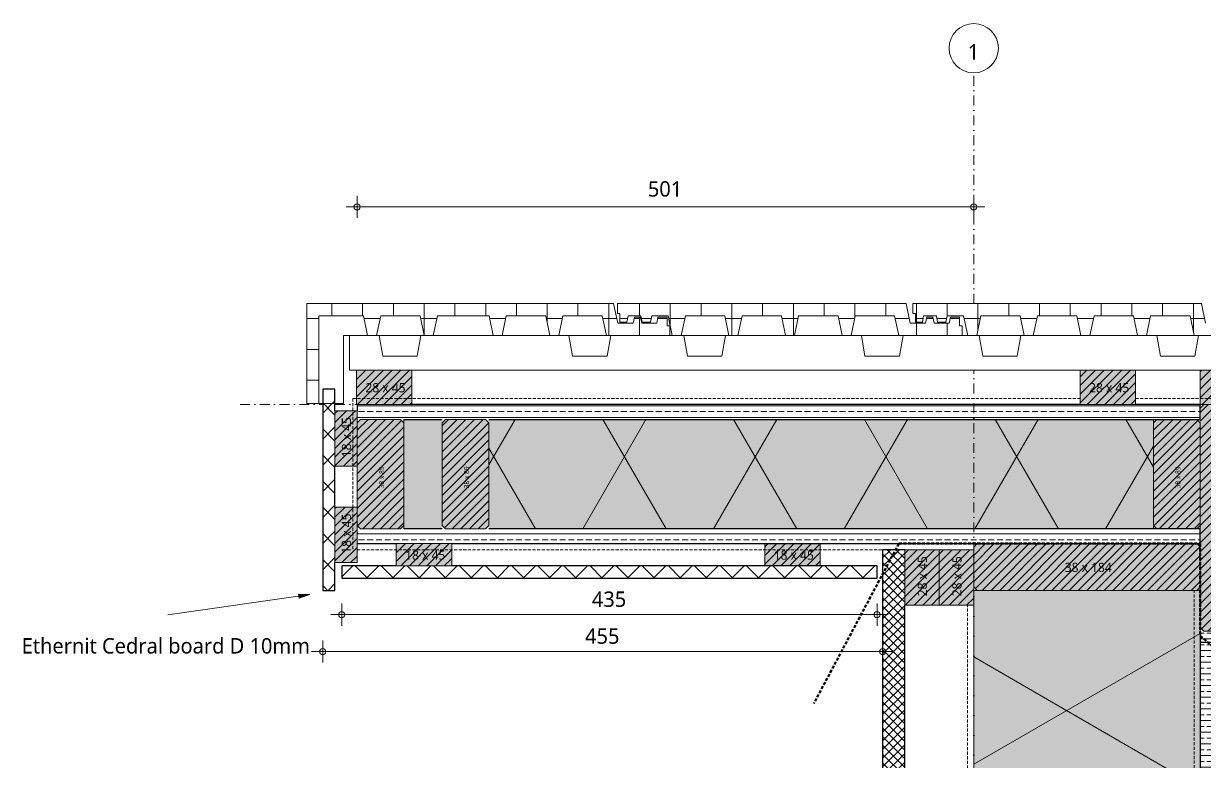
# Model space of a CAD drawing. Header units: millimetres. Extents: x 2927 to 18500, y -7154 to 6447.
# Drawn here: x 8875 to 9834, y 3340 to 3940 of the extents above; entities that cross this region are included whole.
import ezdxf

# ---------------------------------------------------------------- set-up
doc = ezdxf.new("R2010")
doc.units = ezdxf.units.MM
doc.linetypes.add('MV_hidden', pattern=[3.75, 2.5, -1.25])
doc.linetypes.add('MV_stramien', pattern=[16, 8, -4, 0, -4])
for name, color, linetype, lineweight in [('A-ANNO-DIMS', 211, 'Continuous', 13), ('A-ANNO-DIMS-5', 211, 'Continuous', 13), ('A-ANNO-NOTE', 131, 'Continuous', 18), ('A-DETL', 90, 'Continuous', 13), ('A-DETL-GENF', 92, 'Continuous', 18), ('A-DETL-MEDM', 33, 'Continuous', 18), ('G-ANNO-TEXT', 231, 'Continuous', 13)]:
    doc.layers.add(name, color=color, linetype=linetype, lineweight=lineweight)
doc.styles.add('Segoe UI', font='segoeui.ttf', dxfattribs={"height": 7.5})
doc.styles.add('Segoe UI_1', font='segoeui.ttf', dxfattribs={"height": 4})
doc.styles.add('Segoe UI_3', font='segoeui.ttf', dxfattribs={"height": 12.5})
doc.dimstyles.new('2_5_mm', dxfattribs={"dimscale": 304.8, "dimtxt": 13.092049, "dimasz": 0.016404, "dimexe": 0.029528, "dimexo": 0.0625, "dimgap": 0.014764, "dimtad": 1, "dimdec": 0, "dimzin": 0, "dimdsep": 46, "dimtxsty": 'Segoe UI_3', "dimblk1": 'DOTBLANK', "dimblk2": 'DOTBLANK', "dimsah": 1, "dimcen": 0.09, "dimdle": 0.029528, "dimazin": 0, "dimtfac": 1, "dimtdec": 4, "dimtix": 1, "dimtmove": 0, "dimatfit": 3, "dimfxl": 0.029528, "dimfxlon": 1, "dimtvp": 1, "dimtfill": 1, "dimtolj": 1, "dimtzin": 0, "dimarcsym": 2})
doc.dimstyles.new('2_5_mm_controle', dxfattribs={"dimscale": 304.8, "dimtxt": 13.092049, "dimasz": 0.016404, "dimexe": 0.029528, "dimexo": 0.0625, "dimgap": 0.008202, "dimtad": 1, "dimdec": 0, "dimzin": 0, "dimdsep": 46, "dimtxsty": 'Segoe UI_3', "dimblk1": 'DOTBLANK', "dimblk2": 'DOTBLANK', "dimsah": 1, "dimcen": 0.09, "dimdle": 0.029528, "dimazin": 0, "dimtfac": 1, "dimtdec": 4, "dimtix": 1, "dimtmove": 0, "dimatfit": 3, "dimfxl": 0.029528, "dimfxlon": 1, "dimtvp": 1, "dimtfill": 1, "dimtolj": 1, "dimtzin": 0, "dimarcsym": 2})
pattern_1 = [(300, (-2126.39, -181.76), (-155.885, -90), []), (240, (-2126.39, -181.76), (-155.885, 90), [])]
pattern_2 = [(0, (0, 0), (0, 9.476), []), (0, (0, 4.738), (0, 9.476), [4.738, -2.369])]
pattern_3 = [(45, (0, 0), (-10.606602, 10.606602), []), (135, (0, 0), (-10.606602, -10.606602), [])]
pattern_4 = [(0, (0, 0), (0, 25), []), (90, (0, 0), (-25, 1e-15), [])]

# ---------------------------------------------------------------- blocks, each defined once
blk = doc.blocks.new('42 isolatie - Type 1-3769776-Details Domera')
at = {"layer": 'A-DETL-GENF'}
h = blk.add_hatch(color=256, dxfattribs=at)
h.paths.add_polyline_path([(12.28, -184.8), (90.28, -184.8), (90.28, -0.8), (12.28, -0.8), (12.28, -184.66)])
h.paths.add_polyline_path([(128.28, -184.66), (128.28, -184.8), (493.28, -184.8), (493.28, -184.66), (535.28, -184.66), (535.28, -0.8), (128.28, -0.8), (128.28, -181.97)])
at = {"layer": 'A-DETL-GENF', "lineweight": 13}
h = blk.add_hatch(dxfattribs=at)
h.set_pattern_fill('FP_11', color=256, style=0, pattern_type=2)
h.set_pattern_definition(pattern_1)
h.paths.add_polyline_path([(12.28, -184.8), (90.28, -184.8), (90.28, -0.8), (12.28, -0.8), (12.28, -184.66)])
h.paths.add_polyline_path([(128.28, -184.66), (128.28, -184.8), (493.28, -184.8), (493.28, -184.66), (535.28, -184.66), (535.28, -0.8), (128.28, -0.8), (128.28, -181.97)])
at = {"layer": 'A-DETL-GENF'}
for p, q in [((86.78, -0.8), (12.28, -0.8)), ((86.78, -0.8), (12.28, -0.8)), ((523.28, -0.8), (131.78, -0.8)), ((523.28, -0.8), (131.78, -0.8)), ((535.28, -3.63), (535.28, -0.8)), ((535.28, -181.97), (535.28, -3.63)), ((535.28, -184.66), (535.28, -181.97)), ((12.28, -184.8), (90.28, -184.8)), ((128.28, -184.8), (493.28, -184.8))]:
    blk.add_line(p, q, dxfattribs=at)
blk = doc.blocks.new('00 hout_rechthoekig_sls - SLS 38x184-4309767-Details Domera')
at = {"layer": 'A-DETL-GENF'}
blk.add_hatch(color=256, dxfattribs=at).paths.add_polyline_path([(2.83, -38), (181.17, -38), (183.86, -35.32), (183.86, -2.68), (181.17, 0), (2.83, 0), (0, -2.83), (0, -35.17)])
at = {"layer": 'A-DETL-MEDM', "lineweight": 13}
h = blk.add_hatch(dxfattribs=at)
h.set_pattern_fill('FP_13', color=256, style=0, pattern_type=2)
h.set_pattern_definition([(45, (-9646.565, -3517.223), (-3.535534, 3.535534), [])])
h.paths.add_polyline_path([(2.83, -38), (181.17, -38), (183.86, -35.32), (183.86, -2.68), (181.17, 0), (2.83, 0), (0, -2.83), (0, -35.17)])
at = {"layer": 'A-DETL-MEDM'}
for p, q in [((0, -2.83), (2.83, 0)), ((2.83, 0), (0, -2.83)), ((181.17, 0), (183.86, -2.68)), ((0, -2.83), (0, -5)), ((181.17, 0), (183.86, -2.68)), ((2.83, -38), (0, -35.17)), ((0, -35.17), (2.83, -38)), ((2.83, -38), (181.17, -38)), ((183.86, -35.32), (181.17, -38)), ((181.17, -38), (183.86, -35.32))]:
    blk.add_line(p, q, dxfattribs=at)
blk = doc.blocks.new('42 isolatie - Type 1-3769777-Details Domera')
at = {"layer": 'A-DETL-GENF'}
h = blk.add_hatch(color=256, dxfattribs=at)
h.paths.add_polyline_path([(0.28, -184.8), (0.42, -184.8), (0.42, -101.8), (0.28, -101.8), (0.28, -181.97)])
h.paths.add_polyline_path([(38.42, -184.8), (505.42, -184.8), (505.42, -0.8), (38.42, -0.8), (38.42, -181.97)])
h.paths.add_polyline_path([(0.28, -12.8), (0.42, -12.8), (0.42, -0.8), (0.28, -0.8), (0.28, -3.63)])
at = {"layer": 'A-DETL-GENF', "lineweight": 13}
h = blk.add_hatch(dxfattribs=at)
h.set_pattern_fill('FP_11', color=256, style=0, pattern_type=2)
h.set_pattern_definition(pattern_1)
h.paths.add_polyline_path([(0.28, -184.8), (0.42, -184.8), (0.42, -101.8), (0.28, -101.8), (0.28, -181.97)])
h.paths.add_polyline_path([(38.42, -184.8), (505.42, -184.8), (505.42, -0.8), (38.42, -0.8), (38.42, -181.97)])
h.paths.add_polyline_path([(0.28, -12.8), (0.42, -12.8), (0.42, -0.8), (0.28, -0.8), (0.28, -3.63)])
at = {"layer": 'A-DETL-GENF'}
for p, q in [((0.42, -0.8), (0.28, -0.8)), ((0.28, -0.8), (0.28, -12.8)), ((0.42, -0.8), (0.28, -0.8)), ((3.25, -0.8), (0.42, -0.8)), ((35.59, -0.8), (3.25, -0.8)), ((38.42, -0.8), (35.59, -0.8)), ((45.42, -0.8), (38.42, -0.8)), ((505.42, -0.8), (45.42, -0.8)), ((505.42, -0.8), (45.42, -0.8)), ((0.28, -101.8), (0.28, -113.8)), ((0.28, -113.8), (0.28, -184.8)), ((0.28, -113.8), (0.28, -184.8)), ((0.28, -184.8), (0.42, -184.8)), ((38.42, -184.8), (505.42, -184.8))]:
    blk.add_line(p, q, dxfattribs=at)
blk = doc.blocks.new('00 hout_rechthoekig_sls - Vuren Gewolmaniseerd 28x45-3218042-Details Domera')
at = {"layer": 'A-DETL-GENF', "lineweight": 13}
blk.add_hatch(color=256, dxfattribs=at).paths.add_polyline_path([(2.83, -28), (45, -28), (45, 0), (0, 0), (0, -28)])
at = {"layer": 'A-DETL-MEDM', "lineweight": 13}
h = blk.add_hatch(dxfattribs=at)
h.set_pattern_fill('FP_14', color=256, style=0, pattern_type=2)
h.set_pattern_definition([(45, (-9830.565, -3658.223), (-3.535534, 3.535534), [])])
h.paths.add_polyline_path([(2.83, -28), (45, -28), (45, 0), (0, 0), (0, -28)])
at = {"layer": 'A-DETL-MEDM'}
for p, q in [((0, 0), (45, 0)), ((0, -28), (0, 0)), ((45, 0), (45, -28)), ((45, 0), (45, -28)), ((45, 0), (45, -28)), ((2.83, -28), (0, -28)), ((2.83, -28), (0, -28)), ((35.17, -28), (2.83, -28)), ((35.17, -28), (2.83, -28)), ((38, -28), (35.17, -28)), ((38, -28), (35.17, -28)), ((45, -28), (38, -28)), ((45, -28), (38, -28))]:
    blk.add_line(p, q, dxfattribs=at)
blk = doc.blocks.new('00 hout_rechthoekig_sls - SLS 38x184-V1-Details Domera')
at = {"layer": 'A-DETL-GENF'}
blk.add_hatch(color=256, dxfattribs=at).paths.add_polyline_path([(184, -35.17), (184, -2.83), (181.17, 0), (2.83, 0), (0, -2.83), (0, -35.17), (2.83, -38), (181.17, -38)])
at = {"layer": 'A-DETL-MEDM', "lineweight": 13}
h = blk.add_hatch(dxfattribs=at)
h.set_pattern_fill('FP_15', color=256, style=0, pattern_type=2)
h.set_pattern_definition([(135, (3630.223, -9868.565), (-3.535534, -3.535534), [])])
h.paths.add_polyline_path([(184, -35.17), (184, -2.83), (181.17, 0), (2.83, 0), (0, -2.83), (0, -35.17), (2.83, -38), (181.17, -38)])
at = {"layer": 'A-DETL-MEDM'}
for p, q in [((0, -2.83), (2.83, 0)), ((2.83, 0), (0, -2.83)), ((2.83, 0), (181.17, 0)), ((181.17, 0), (184, -2.83)), ((0, -2.83), (0, -35.17)), ((181.17, 0), (184, -2.83)), ((184, -35.17), (184, -2.83)), ((2.83, -38), (0, -35.17)), ((0, -35.17), (2.83, -38)), ((2.83, -38), (12, -38)), ((18.43, -38), (98.17, -38)), ((98.17, -38), (101, -38)), ((101, -38), (181.17, -38)), ((184, -35.17), (181.17, -38)), ((181.17, -38), (184, -35.17))]:
    blk.add_line(p, q, dxfattribs=at)
blk = doc.blocks.new('42 isolatie - Type 1-3770468-Details Domera')
at = {"layer": 'A-DETL-GENF'}
h = blk.add_hatch(color=256, dxfattribs=at)
h.paths.add_polyline_path([(0.28, -89.8), (31.28, -89.8), (31.28, -0.8), (0.28, -0.8), (0.28, -86.97)])
h.paths.add_polyline_path([(149.02, -89.8), (609.28, -89.8), (609.28, -0.8), (69.28, -0.8), (69.28, -89.8)])
at = {"layer": 'A-DETL-GENF', "lineweight": 13}
h = blk.add_hatch(dxfattribs=at)
h.set_pattern_fill('FP_16', color=256, style=0, pattern_type=2)
h.set_pattern_definition([(300, (-357.56, -184.11), (-79.674, -46), []), (240, (-357.56, -184.11), (-79.674, 46), [])])
h.paths.add_polyline_path([(0.28, -89.8), (31.28, -89.8), (31.28, -0.8), (0.28, -0.8), (0.28, -86.97)])
h.paths.add_polyline_path([(149.02, -89.8), (609.28, -89.8), (609.28, -0.8), (69.28, -0.8), (69.28, -89.8)])
at = {"layer": 'A-DETL-GENF'}
for p, q in [((31.28, -0.8), (0.28, -0.8)), ((0.28, -0.8), (0.28, -3.63)), ((0.28, -3.63), (0.28, -86.97)), ((561.98, -0.8), (69.28, -0.8)), ((609.28, -3.63), (609.28, -0.8)), ((609.28, -86.97), (609.28, -3.63)), ((0.28, -86.97), (0.28, -89.8)), ((0.28, -89.8), (31.28, -89.8)), ((69.28, -89.8), (561.98, -89.8)), ((609.28, -89.8), (609.28, -86.97))]:
    blk.add_line(p, q, dxfattribs=at)
blk = doc.blocks.new('00 hout_rechthoekig_sls - SLS 38x89-4309768-Details Domera')
at = {"layer": 'A-DETL-GENF'}
blk.add_hatch(color=256, dxfattribs=at).paths.add_polyline_path([(89, -35.17), (89, -2.83), (86.17, 0), (2.83, 0), (0, -2.83), (0, -35.17), (2.83, -38), (86.17, -38)])
at = {"layer": 'A-DETL-MEDM', "lineweight": 13}
h = blk.add_hatch(dxfattribs=at)
h.set_pattern_fill('FP_17', color=256, style=0, pattern_type=2)
h.set_pattern_definition([(135, (3618.223, -9830.565), (-3.535534, -3.535534), [])])
h.paths.add_polyline_path([(89, -35.17), (89, -2.83), (86.17, 0), (2.83, 0), (0, -2.83), (0, -35.17), (2.83, -38), (86.17, -38)])
at = {"layer": 'A-DETL-MEDM'}
for p, q in [((0, -2.83), (2.83, 0)), ((2.83, 0), (0, -2.83)), ((2.83, 0), (86.17, 0)), ((86.17, 0), (89, -2.83)), ((86.17, 0), (89, -2.83)), ((2.83, -38), (0, -35.17)), ((0, -35.17), (2.83, -38)), ((2.83, -38), (86.17, -38)), ((89, -35.17), (86.17, -38)), ((86.17, -38), (89, -35.17))]:
    blk.add_line(p, q, dxfattribs=at)
blk = doc.blocks.new('00 hout_rechthoekig_sls - Vuren Gewolmaniseerd 18x45-3218034-Details Domera')
at = {"layer": 'A-DETL-GENF', "lineweight": 13}
blk.add_hatch(color=256, dxfattribs=at).paths.add_polyline_path([(45, -18), (45, 0), (0, 0), (0, -18)])
at = {"layer": 'A-DETL-MEDM', "lineweight": 13}
h = blk.add_hatch(dxfattribs=at)
h.set_pattern_fill('FP_18', color=256, style=0, pattern_type=2)
h.set_pattern_definition([(45, (-9476.815, -3517.223), (-3.535534, 3.535534), [])])
h.paths.add_polyline_path([(45, -18), (45, 0), (0, 0), (0, -18)])
at = {"layer": 'A-DETL-MEDM'}
for p, q in [((0, 0), (45, 0)), ((0, -18), (0, 0)), ((45, 0), (45, -18)), ((45, 0), (45, -18)), ((45, 0), (45, -18)), ((45, -18), (0, -18)), ((45, -18), (0, -18))]:
    blk.add_line(p, q, dxfattribs=at)
blk = doc.blocks.new('00 hout_rechthoekig_sls - Vuren Gewolmaniseerd 28x45-V3-Details Domera')
at = {"layer": 'A-DETL-GENF', "lineweight": 13}
blk.add_hatch(color=256, dxfattribs=at).paths.add_polyline_path([(0, -28), (45, -28), (45, 0), (0, 0)])
at = {"layer": 'A-DETL-MEDM', "lineweight": 13}
h = blk.add_hatch(dxfattribs=at)
h.set_pattern_fill('FP_20', color=256, style=0, pattern_type=2)
h.set_pattern_definition([(315, (-3467.223, 9618.565), (3.535534, 3.535534), [])])
h.paths.add_polyline_path([(0, -28), (45, -28), (45, 0), (0, 0)])
at = {"layer": 'A-DETL-MEDM'}
for p, q in [((0, 0), (45, 0)), ((0, -28), (0, 0)), ((45, 0), (45, -28)), ((45, 0), (45, -28)), ((45, 0), (45, -28)), ((45, -28), (0, -28)), ((45, -28), (0, -28))]:
    blk.add_line(p, q, dxfattribs=at)
blk = doc.blocks.new('00 hout_rechthoekig_sls - Vuren Gewolmaniseerd 28x45-V5-Details Domera')
at = {"layer": 'A-DETL-GENF', "lineweight": 13}
blk.add_hatch(color=256, dxfattribs=at).paths.add_polyline_path([(45, -28), (45, 0), (0, 0), (0, -28)])
at = {"layer": 'A-DETL-MEDM', "lineweight": 13}
h = blk.add_hatch(dxfattribs=at)
h.set_pattern_fill('FP_22', color=256, style=0, pattern_type=2)
h.set_pattern_definition([(45, (-9145.065, -3658.223), (-3.535534, 3.535534), [])])
h.paths.add_polyline_path([(45, -28), (45, 0), (0, 0), (0, -28)])
at = {"layer": 'A-DETL-MEDM'}
for p, q in [((0, 0), (45, 0)), ((0, -28), (0, 0)), ((45, 0), (45, -28)), ((45, 0), (45, -28)), ((45, 0), (45, -28)), ((45, -28), (0, -28)), ((45, -28), (0, -28))]:
    blk.add_line(p, q, dxfattribs=at)
blk = doc.blocks.new('00 hout_rechthoekig_sls - Vuren Gewolmaniseerd 18x45-V6-Details Domera')
at = {"layer": 'A-DETL-GENF', "lineweight": 13}
blk.add_hatch(color=256, dxfattribs=at).paths.add_polyline_path([(45, -18), (45, 0), (0, 0), (0, -18)])
at = {"layer": 'A-DETL-MEDM', "lineweight": 13}
h = blk.add_hatch(dxfattribs=at)
h.set_pattern_fill('FP_23', color=256, style=0, pattern_type=2)
h.set_pattern_definition([(45, (-9177.394, -3517.223), (-3.535534, 3.535534), [])])
h.paths.add_polyline_path([(45, -18), (45, 0), (0, 0), (0, -18)])
at = {"layer": 'A-DETL-MEDM'}
for p, q in [((0, 0), (45, 0)), ((0, -18), (0, 0)), ((45, 0), (45, -18)), ((45, 0), (45, -18)), ((45, 0), (45, -18)), ((45, -18), (0, -18)), ((45, -18), (0, -18))]:
    blk.add_line(p, q, dxfattribs=at)
blk = doc.blocks.new('00 hout_rechthoekig_sls - Vuren Gewolmaniseerd 18x45-V16-Details Domera')
at = {"layer": 'A-DETL-GENF', "lineweight": 13}
blk.add_hatch(color=256, dxfattribs=at).paths.add_polyline_path([(0, -18), (45, -18), (45, 0), (0, 0)])
at = {"layer": 'A-DETL-MEDM', "lineweight": 13}
h = blk.add_hatch(dxfattribs=at)
h.set_pattern_fill('FP_42', color=256, style=0, pattern_type=2)
h.set_pattern_definition([(315, (-3501.8, 9127.565), (3.535534, 3.535534), [])])
h.paths.add_polyline_path([(0, -18), (45, -18), (45, 0), (0, 0)])
at = {"layer": 'A-DETL-MEDM'}
for p, q in [((0, 0), (45, 0)), ((0, -18), (0, 0)), ((45, 0), (45, -18)), ((45, 0), (45, -18)), ((45, 0), (45, -18)), ((27.42, -18), (0, -18)), ((27.42, -18), (0, -18)), ((30.25, -18), (27.42, -18)), ((30.25, -18), (27.42, -18)), ((45, -18), (30.25, -18)), ((45, -18), (30.25, -18))]:
    blk.add_line(p, q, dxfattribs=at)
blk = doc.blocks.new('00 hout_rechthoekig_sls - Vuren Gewolmaniseerd 18x45-V17-Details Domera')
at = {"layer": 'A-DETL-GENF', "lineweight": 13}
blk.add_hatch(color=256, dxfattribs=at).paths.add_polyline_path([(0, 0), (0, -18), (45, -18), (45, 0), (35.17, 0)])
at = {"layer": 'A-DETL-MEDM', "lineweight": 13}
h = blk.add_hatch(dxfattribs=at)
h.set_pattern_fill('FP_43', color=256, style=0, pattern_type=2)
h.set_pattern_definition([(315, (-3580.223, 9127.565), (3.535534, 3.535534), [])])
h.paths.add_polyline_path([(0, 0), (0, -18), (45, -18), (45, 0), (35.17, 0)])
at = {"layer": 'A-DETL-MEDM'}
for p, q in [((0, 0), (45, 0)), ((0, -18), (0, 0)), ((45, 0), (45, -18)), ((45, 0), (45, -18)), ((45, 0), (45, -18)), ((35.17, -18), (0, -18)), ((35.17, -18), (0, -18)), ((38, -18), (35.17, -18)), ((38, -18), (35.17, -18)), ((45, -18), (38, -18)), ((45, -18), (38, -18))]:
    blk.add_line(p, q, dxfattribs=at)
blk = doc.blocks.new('00 hout_rechthoekig_sls - SLS 38x89-V18-Details Domera')
at = {"layer": 'A-DETL-GENF'}
blk.add_hatch(color=256, dxfattribs=at).paths.add_polyline_path([(89, -2.83), (86.17, 0), (2.83, 0), (0, -2.83), (0, -35.17), (2.83, -38), (86.17, -38), (89, -35.17)])
at = {"layer": 'A-DETL-MEDM', "lineweight": 13}
h = blk.add_hatch(dxfattribs=at)
h.set_pattern_fill('FP_44', color=256, style=0, pattern_type=2)
h.set_pattern_definition([(135, (3618.223, -9183.565), (-3.535534, -3.535534), [])])
h.paths.add_polyline_path([(89, -2.83), (86.17, 0), (2.83, 0), (0, -2.83), (0, -35.17), (2.83, -38), (86.17, -38), (89, -35.17)])
at = {"layer": 'A-DETL-MEDM'}
for p, q in [((0, -2.83), (2.83, 0)), ((2.83, 0), (0, -2.83)), ((2.83, 0), (86.17, 0)), ((86.17, 0), (89, -2.83)), ((0, -2.83), (0, -35.17)), ((86.17, 0), (89, -2.83)), ((89, -35.17), (89, -2.83)), ((2.83, -38), (0, -35.17)), ((0, -35.17), (2.83, -38)), ((2.83, -38), (86.17, -38)), ((89, -35.17), (86.17, -38)), ((86.17, -38), (89, -35.17))]:
    blk.add_line(p, q, dxfattribs=at)
blk = doc.blocks.new('00 hout_rechthoekig_sls - Vuren Gewolmaniseerd 28x45-V65-Details Domera')
at = {"layer": 'A-DETL-GENF', "lineweight": 13}
blk.add_hatch(color=256, dxfattribs=at).paths.add_polyline_path([(0, -28), (45, -28), (45, 0), (0, 0)])
at = {"layer": 'A-DETL-MEDM', "lineweight": 13}
h = blk.add_hatch(dxfattribs=at)
h.set_pattern_fill('FP_102', color=256, style=0, pattern_type=2)
h.set_pattern_definition([(45, (-9733.065, -3658.223), (-3.535534, 3.535534), [])])
h.paths.add_polyline_path([(0, -28), (45, -28), (45, 0), (0, 0)])
at = {"layer": 'A-DETL-MEDM'}
for p, q in [((0, 0), (45, 0)), ((0, -28), (0, 0)), ((45, 0), (45, -28)), ((45, 0), (45, -28)), ((45, 0), (45, -28)), ((45, -28), (0, -28)), ((45, -28), (0, -28))]:
    blk.add_line(p, q, dxfattribs=at)
blk = doc.blocks.new('00 hout_rechthoekig_sls - Vuren Gewolmaniseerd 28x45-V66-Details Domera')
at = {"layer": 'A-DETL-GENF', "lineweight": 13}
blk.add_hatch(color=256, dxfattribs=at).paths.add_polyline_path([(0, 0), (0, -28), (45, -28), (45, 0), (25.8, 0)])
at = {"layer": 'A-DETL-MEDM', "lineweight": 13}
h = blk.add_hatch(dxfattribs=at)
h.set_pattern_fill('FP_104', color=256, style=0, pattern_type=2)
h.set_pattern_definition([(315, (-3467.223, 9590.565), (3.535534, 3.535534), [])])
h.paths.add_polyline_path([(0, 0), (0, -28), (45, -28), (45, 0), (25.8, 0)])
at = {"layer": 'A-DETL-MEDM'}
for p, q in [((0, 0), (45, 0)), ((0, -28), (0, 0)), ((45, 0), (45, -28)), ((45, 0), (45, -28)), ((45, 0), (45, -28)), ((45, -28), (0, -28)), ((45, -28), (0, -28))]:
    blk.add_line(p, q, dxfattribs=at)
blk = doc.blocks.new('00 hout_rechthoekig_sls - SLS 38x89-V69-Details Domera')
at = {"layer": 'A-DETL-GENF'}
blk.add_hatch(color=256, dxfattribs=at).paths.add_polyline_path([(89, -2.83), (86.17, 0), (2.83, 0), (0, -2.83), (0, -35.17), (2.83, -38), (86.17, -38), (89, -35.17)])
at = {"layer": 'A-DETL-MEDM', "lineweight": 13}
h = blk.add_hatch(dxfattribs=at)
h.set_pattern_fill('FP_107', color=256, style=0, pattern_type=2)
h.set_pattern_definition([(135, (3618.223, -9252.565), (-3.535534, -3.535534), [])])
h.paths.add_polyline_path([(89, -2.83), (86.17, 0), (2.83, 0), (0, -2.83), (0, -35.17), (2.83, -38), (86.17, -38), (89, -35.17)])
at = {"layer": 'A-DETL-MEDM'}
for p, q in [((0, -2.83), (2.83, 0)), ((2.83, 0), (0, -2.83)), ((2.83, 0), (86.17, 0)), ((86.17, 0), (89, -2.83)), ((0, -2.83), (0, -35.17)), ((86.17, 0), (89, -2.83)), ((89, -35.17), (89, -2.83)), ((2.83, -38), (0, -35.17)), ((0, -35.17), (2.83, -38)), ((2.83, -38), (86.17, -38)), ((89, -35.17), (86.17, -38)), ((86.17, -38), (89, -35.17))]:
    blk.add_line(p, q, dxfattribs=at)
blk = doc.blocks.new('DIMBLOCK62-Details Domera')
at = {"layer": 'A-ANNO-DIMS-5'}
for p, q in [((9133.07, 3459.55), (9133.07, 3468.55)), ((9568.07, 3459.55), (9568.07, 3468.55)), ((9124.07, 3459.55), (9577.07, 3459.55)), ((9133.07, 3459.55), (9133.07, 3450.55)), ((9568.07, 3459.55), (9568.07, 3450.55))]:
    blk.add_line(p, q, dxfattribs=at)
for centre in [(9133.07, 3459.55), (9568.07, 3459.55)]:
    blk.add_circle(centre, 2.5, dxfattribs=at)
at = {"layer": 'A-ANNO-DIMS-5', "color": 0, "insert": (9336.28, 3478.36), "char_height": 12.5, "width": 34.2774, "attachment_point": 1, "line_spacing_factor": 1.142579, "style": 'Segoe UI_3', "bg_fill": 3, "box_fill_scale": 1.25, "bg_fill_color": 9, "bg_fill_true_color": 13158600, "bg_fill_transparency": 0}
blk.add_mtext('435', dxfattribs=at)
blk = doc.blocks.new('_DotBlank')
at = {"color": 0, "linetype": 'ByBlock', "lineweight": -2}
blk.add_line((-0.5, 0), (-1, 0), dxfattribs=at)
blk.add_circle((0, 0), 0.5, dxfattribs=at)
blk = doc.blocks.new('DIMBLOCK82-Details Domera')
at = {"layer": 'A-ANNO-DIMS-5'}
for p, q in [((9117.57, 3429.55), (9117.57, 3438.55)), ((9572.57, 3429.55), (9572.57, 3438.55)), ((9108.57, 3429.55), (9581.57, 3429.55)), ((9117.57, 3429.55), (9117.57, 3420.55)), ((9572.57, 3429.55), (9572.57, 3420.55))]:
    blk.add_line(p, q, dxfattribs=at)
for centre in [(9117.57, 3429.55), (9572.57, 3429.55)]:
    blk.add_circle(centre, 2.5, dxfattribs=at)
at = {"layer": 'A-ANNO-DIMS-5', "color": 0, "insert": (9330.78, 3448.36), "char_height": 12.5, "width": 34.2774, "attachment_point": 1, "line_spacing_factor": 1.142579, "style": 'Segoe UI_3', "bg_fill": 3, "box_fill_scale": 1.25, "bg_fill_color": 9, "bg_fill_true_color": 13158600, "bg_fill_transparency": 0}
blk.add_mtext('455', dxfattribs=at)
blk = doc.blocks.new('DIMBLOCK107-Details Domera')
at = {"layer": 'A-ANNO-DIMS-5'}
for p, q in [((9145.57, 3790.86), (9145.57, 3799.86)), ((9646.57, 3790.86), (9646.57, 3799.86)), ((9136.57, 3790.86), (9655.57, 3790.86)), ((9145.57, 3790.86), (9145.57, 3781.86)), ((9646.57, 3790.86), (9646.57, 3781.86))]:
    blk.add_line(p, q, dxfattribs=at)
for centre in [(9145.57, 3790.86), (9646.57, 3790.86)]:
    blk.add_circle(centre, 2.5, dxfattribs=at)
at = {"layer": 'A-ANNO-DIMS-5', "color": 0, "insert": (9381.78, 3811.67), "char_height": 12.5, "width": 34.2774, "attachment_point": 1, "line_spacing_factor": 1.142579, "style": 'Segoe UI_3', "bg_fill": 3, "box_fill_scale": 1.25, "bg_fill_color": 9, "bg_fill_true_color": 13158600, "bg_fill_transparency": 0}
blk.add_mtext('501', dxfattribs=at)

msp = doc.modelspace()

# ---------------------------------------------------------------- hatches: boundary and pattern name
at = {"layer": 'A-DETL-GENF', "lineweight": 13}
h = msp.add_hatch(dxfattribs=at)
h.set_pattern_fill('FP_2', color=253, style=0, pattern_type=2)
h.set_pattern_definition(pattern_4)
h.paths.add_polyline_path([(9104.57, 3631.22), (9114.57, 3631.22), (9114.57, 3702.22), (9150.76, 3702.22), (9154.11, 3686.22), (9161.41, 3686.22), (9164.76, 3702.22), (9196.76, 3702.22), (9200.11, 3686.22), (9207.41, 3686.22), (9210.76, 3702.22), (9252.76, 3702.22), (9256.11, 3686.22), (9263.41, 3686.22), (9266.76, 3702.22), (9298.76, 3702.22), (9302.11, 3686.22), (9309.41, 3686.22), (9312.76, 3702.22), (9344.76, 3702.22), (9348.1, 3686.22), (9399.57, 3686.22), (9399.57, 3694.22), (9397.57, 3694.22), (9397.57, 3701.22), (9390.01, 3701.22), (9388.95, 3696.22), (9376.95, 3696.22), (9375.89, 3701.22), (9371.01, 3701.22), (9369.95, 3696.22), (9357.34, 3696.22), (9353.99, 3712.22), (9104.57, 3712.22)])
h = msp.add_hatch(dxfattribs=at)
h.set_pattern_fill('FP_2', color=253, style=0, pattern_type=2)
h.set_pattern_definition(pattern_4)
h.paths.add_polyline_path([(9493.67, 3686.22), (9500.97, 3686.22), (9504.32, 3702.22), (9536.32, 3702.22), (9539.67, 3686.22), (9546.97, 3686.22), (9550.32, 3702.22), (9582.32, 3702.22), (9585.67, 3686.22), (9637.13, 3686.22), (9637.13, 3694.22), (9635.13, 3694.22), (9635.13, 3701.22), (9627.57, 3701.22), (9626.51, 3696.22), (9614.51, 3696.22), (9613.45, 3701.22), (9608.57, 3701.22), (9607.51, 3696.22), (9594.9, 3696.22), (9591.55, 3712.22), (9357.13, 3712.22), (9357.13, 3704.22), (9359.13, 3704.22), (9359.13, 3697.22), (9364.82, 3697.22), (9365.88, 3702.22), (9376.19, 3702.22), (9377.25, 3697.22), (9383.95, 3697.22), (9385.01, 3702.22), (9398.32, 3702.22), (9401.67, 3686.22), (9408.97, 3686.22), (9412.32, 3702.22), (9444.32, 3702.22), (9447.67, 3686.22), (9454.97, 3686.22), (9458.32, 3702.22), (9490.32, 3702.22)])
h = msp.add_hatch(dxfattribs=at)
h.set_pattern_fill('FP_2', color=253, style=0, pattern_type=2)
h.set_pattern_definition(pattern_4)
h.paths.add_polyline_path([(9825.67, 3686.22), (9877.13, 3686.22), (9877.13, 3694.22), (9875.13, 3694.22), (9875.13, 3701.22), (9867.57, 3701.22), (9866.51, 3696.22), (9854.51, 3696.22), (9853.45, 3701.22), (9848.57, 3701.22), (9847.51, 3696.22), (9834.9, 3696.22), (9831.55, 3712.22), (9597.13, 3712.22), (9597.13, 3704.22), (9599.13, 3704.22), (9599.13, 3697.22), (9604.82, 3697.22), (9605.88, 3702.22), (9616.19, 3702.22), (9617.25, 3697.22), (9623.95, 3697.22), (9625.01, 3702.22), (9638.32, 3702.22), (9641.67, 3686.22), (9648.97, 3686.22), (9652.32, 3702.22), (9684.32, 3702.22), (9687.67, 3686.22), (9694.97, 3686.22), (9698.32, 3702.22), (9730.32, 3702.22), (9733.67, 3686.22), (9740.97, 3686.22), (9744.32, 3702.22), (9776.32, 3702.22), (9779.67, 3686.22), (9786.97, 3686.22), (9790.32, 3702.22), (9822.32, 3702.22)])
h = msp.add_hatch(dxfattribs=at)
h.set_pattern_fill('FP_19', color=253, style=0, pattern_type=2)
h.set_pattern_definition(pattern_3)
h.paths.add_polyline_path([(9127.57, 3479.22), (9127.57, 3642.67), (9117.57, 3642.67), (9117.57, 3479.22)])
h = msp.add_hatch(dxfattribs=at)
h.set_pattern_fill('FP_4', color=250, style=0, pattern_type=2)
h.set_pattern_definition(pattern_2)
h.paths.add_polyline_path([(9148.39, 3618.22), (9830.42, 3618.22), (9830.42, 3630.22), (9145.57, 3630.22), (9145.57, 3618.22)])
h = msp.add_hatch(dxfattribs=at)
h.set_pattern_fill('FP_4', color=250, style=0, pattern_type=2)
h.set_pattern_definition(pattern_2)
h.paths.add_polyline_path([(9145.57, 3517.22), (9830.42, 3517.22), (9830.42, 3529.22), (9145.57, 3529.22)])
h = msp.add_hatch(dxfattribs=at)
h.set_pattern_fill('FP_12', color=250, style=0, pattern_type=2)
h.set_pattern_definition([(45, (0, 0), (-3.535534, 3.535534), []), (135, (0, 0), (-3.535534, -3.535534), [])])
h.paths.add_polyline_path([(9590.57, 2956.22), (9590.57, 3512.22), (9572.57, 3512.22), (9572.57, 2956.22)])
h = msp.add_hatch(dxfattribs=at)
h.set_pattern_fill('FP_19', color=253, style=0, pattern_type=2)
h.set_pattern_definition(pattern_3)
h.paths.add_polyline_path([(9133.07, 3489.22), (9568.07, 3489.22), (9568.07, 3499.22), (9133.07, 3499.22), (9133.07, 3493.02)])
h = msp.add_hatch(dxfattribs=at)
h.set_pattern_fill('FP_4', color=250, style=0, pattern_type=2)
h.set_pattern_definition(pattern_2)
h.paths.add_polyline_path([(9830.57, 3437.22), (10335.57, 3437.22), (10335.57, 3446.22), (9830.42, 3446.22), (9830.42, 3437.22)])
h = msp.add_hatch(dxfattribs=at)
h.set_pattern_fill('FP_4', color=250, style=0, pattern_type=2)
h.set_pattern_definition(pattern_2)
h.paths.add_polyline_path([(9830.57, 2956.22), (9839.57, 2956.22), (9839.57, 3437.22), (9830.57, 3437.22), (9830.57, 3034.22)])
at = {"layer": 'G-ANNO-TEXT'}
msp.add_hatch(color=7, dxfattribs=at).paths.add_polyline_path([(9107.19, 3475.88), (9098.05, 3476.17), (9098.5, 3473.03)])

# ---------------------------------------------------------------- linework, layer by layer
at = {"layer": 'A-DETL', "linetype": 'MV_stramien', "lineweight": 18}
for p, q in [((9646.57, 3712.22), (9646.57, 3899.74)), ((9646.57, 3075.72), (9646.57, 3658.22)), ((9050.39, 3630.22), (9117.57, 3630.22)), ((9127.57, 3630.22), (9145.07, 3630.22)), ((9190.07, 3630.22), (9733.07, 3630.22)), ((9778.07, 3630.22), (10335.57, 3630.22))]:
    msp.add_line(p, q, dxfattribs=at)
at = {"layer": 'A-DETL', "lineweight": 18}
for p, q in [((9353.99, 3712.22), (9104.57, 3712.22)), ((9104.57, 3712.22), (9104.57, 3631.22)), ((9357.34, 3696.22), (9353.99, 3712.22)), ((9357.13, 3712.22), (9357.13, 3704.22)), ((9591.55, 3712.22), (9357.13, 3712.22)), ((9357.13, 3704.22), (9359.13, 3704.22)), ((9359.13, 3704.22), (9359.13, 3697.22)), ((9594.9, 3696.22), (9591.55, 3712.22)), ((9597.13, 3712.22), (9597.13, 3704.22)), ((9831.55, 3712.22), (9597.13, 3712.22)), ((9597.13, 3704.22), (9599.13, 3704.22)), ((9599.13, 3704.22), (9599.13, 3697.22)), ((9834.9, 3696.22), (9831.55, 3712.22)), ((9114.57, 3702.22), (9150.76, 3702.22)), ((9114.57, 3631.22), (9114.57, 3702.22)), ((9150.76, 3702.22), (9154.11, 3686.22)), ((9161.41, 3686.22), (9164.76, 3702.22)), ((9164.76, 3702.22), (9196.76, 3702.22)), ((9196.76, 3702.22), (9200.11, 3686.22)), ((9207.41, 3686.22), (9210.76, 3702.22)), ((9210.76, 3702.22), (9252.76, 3702.22)), ((9252.76, 3702.22), (9256.11, 3686.22)), ((9263.41, 3686.22), (9266.76, 3702.22)), ((9266.76, 3702.22), (9298.76, 3702.22)), ((9298.76, 3702.22), (9302.11, 3686.22)), ((9309.41, 3686.22), (9312.76, 3702.22)), ((9312.76, 3702.22), (9344.76, 3702.22)), ((9344.76, 3702.22), (9348.1, 3686.22)), ((9369.95, 3696.22), (9357.34, 3696.22)), ((9359.13, 3697.22), (9364.82, 3697.22)), ((9364.82, 3697.22), (9365.88, 3702.22)), ((9365.88, 3702.22), (9376.19, 3702.22)), ((9371.01, 3701.22), (9369.95, 3696.22)), ((9375.89, 3701.22), (9371.01, 3701.22)), ((9376.95, 3696.22), (9375.89, 3701.22)), ((9376.19, 3702.22), (9377.25, 3697.22)), ((9388.95, 3696.22), (9376.95, 3696.22)), ((9377.25, 3697.22), (9383.95, 3697.22)), ((9383.95, 3697.22), (9385.01, 3702.22)), ((9385.01, 3702.22), (9398.32, 3702.22)), ((9390.01, 3701.22), (9388.95, 3696.22)), ((9397.57, 3701.22), (9390.01, 3701.22)), ((9397.57, 3694.22), (9397.57, 3701.22)), ((9399.57, 3694.22), (9397.57, 3694.22)), ((9398.32, 3702.22), (9401.67, 3686.22)), ((9399.57, 3686.22), (9399.57, 3694.22)), ((9408.97, 3686.22), (9412.32, 3702.22)), ((9412.32, 3702.22), (9444.32, 3702.22)), ((9444.32, 3702.22), (9447.67, 3686.22)), ((9454.97, 3686.22), (9458.32, 3702.22)), ((9458.32, 3702.22), (9490.32, 3702.22)), ((9490.32, 3702.22), (9493.67, 3686.22)), ((9500.97, 3686.22), (9504.32, 3702.22)), ((9504.32, 3702.22), (9536.32, 3702.22)), ((9536.32, 3702.22), (9539.67, 3686.22)), ((9546.97, 3686.22), (9550.32, 3702.22)), ((9550.32, 3702.22), (9582.32, 3702.22)), ((9582.32, 3702.22), (9585.67, 3686.22)), ((9607.51, 3696.22), (9594.9, 3696.22)), ((9599.13, 3697.22), (9604.82, 3697.22)), ((9604.82, 3697.22), (9605.88, 3702.22)), ((9605.88, 3702.22), (9616.19, 3702.22)), ((9608.57, 3701.22), (9607.51, 3696.22)), ((9613.45, 3701.22), (9608.57, 3701.22)), ((9614.51, 3696.22), (9613.45, 3701.22)), ((9626.51, 3696.22), (9614.51, 3696.22)), ((9616.19, 3702.22), (9617.25, 3697.22)), ((9617.25, 3697.22), (9623.95, 3697.22)), ((9623.95, 3697.22), (9625.01, 3702.22)), ((9625.01, 3702.22), (9638.32, 3702.22)), ((9627.57, 3701.22), (9626.51, 3696.22)), ((9635.13, 3701.22), (9627.57, 3701.22)), ((9635.13, 3694.22), (9635.13, 3701.22)), ((9637.13, 3694.22), (9635.13, 3694.22)), ((9637.13, 3686.22), (9637.13, 3694.22)), ((9638.32, 3702.22), (9641.67, 3686.22)), ((9648.97, 3686.22), (9652.32, 3702.22)), ((9652.32, 3702.22), (9684.32, 3702.22)), ((9684.32, 3702.22), (9687.67, 3686.22)), ((9694.97, 3686.22), (9698.32, 3702.22)), ((9698.32, 3702.22), (9730.32, 3702.22)), ((9730.32, 3702.22), (9733.67, 3686.22)), ((9740.97, 3686.22), (9744.32, 3702.22)), ((9744.32, 3702.22), (9776.32, 3702.22)), ((9776.32, 3702.22), (9779.67, 3686.22)), ((9786.97, 3686.22), (9790.32, 3702.22)), ((9790.32, 3702.22), (9822.32, 3702.22)), ((9822.32, 3702.22), (9825.67, 3686.22)), ((9134.57, 3686.22), (9134.57, 3631.22)), ((9348.1, 3686.22), (9134.57, 3686.22)), ((9139.42, 3686.22), (9139.42, 3658.22)), ((9154.11, 3686.22), (9139.42, 3686.22)), ((9154.11, 3686.22), (9161.41, 3686.22)), ((9200.11, 3686.22), (9161.41, 3686.22)), ((9166.34, 3669.6), (9163.41, 3686.22)), ((9197.27, 3686.22), (9194.34, 3669.6)), ((9200.11, 3686.22), (9207.41, 3686.22)), ((9256.11, 3686.22), (9207.41, 3686.22)), ((9256.11, 3686.22), (9263.41, 3686.22)), ((9302.11, 3686.22), (9263.41, 3686.22)), ((9302.11, 3686.22), (9309.41, 3686.22)), ((9348.1, 3686.22), (9309.41, 3686.22)), ((9317.7, 3686.22), (9320.63, 3669.6)), ((9348.1, 3686.22), (9399.57, 3686.22)), ((9348.64, 3669.6), (9351.57, 3686.22)), ((9401.67, 3686.22), (9399.57, 3686.22)), ((9401.67, 3686.22), (9408.97, 3686.22)), ((9447.67, 3686.22), (9408.97, 3686.22)), ((9589.13, 3686.22), (9408.97, 3686.22)), ((9413.9, 3669.6), (9410.97, 3686.22)), ((9444.83, 3686.22), (9441.9, 3669.6)), ((9447.67, 3686.22), (9454.97, 3686.22)), ((9493.67, 3686.22), (9454.97, 3686.22)), ((9493.67, 3686.22), (9500.97, 3686.22)), ((9539.67, 3686.22), (9500.97, 3686.22)), ((9539.67, 3686.22), (9546.97, 3686.22)), ((9585.67, 3686.22), (9546.97, 3686.22)), ((9555.26, 3686.22), (9558.19, 3669.6)), ((9585.67, 3686.22), (9637.13, 3686.22)), ((9586.2, 3669.6), (9589.13, 3686.22)), ((9641.67, 3686.22), (9637.13, 3686.22)), ((9641.67, 3686.22), (9648.97, 3686.22)), ((9687.67, 3686.22), (9648.97, 3686.22)), ((9829.13, 3686.22), (9648.97, 3686.22)), ((9653.9, 3669.6), (9650.97, 3686.22)), ((9684.83, 3686.22), (9681.9, 3669.6)), ((9687.67, 3686.22), (9694.97, 3686.22)), ((9733.67, 3686.22), (9694.97, 3686.22)), ((9733.67, 3686.22), (9740.97, 3686.22)), ((9779.67, 3686.22), (9740.97, 3686.22)), ((9779.67, 3686.22), (9786.97, 3686.22)), ((9825.67, 3686.22), (9786.97, 3686.22)), ((9795.26, 3686.22), (9798.19, 3669.6)), ((9825.67, 3686.22), (9877.13, 3686.22)), ((9826.2, 3669.6), (9829.13, 3686.22)), ((9194.34, 3669.6), (9166.34, 3669.6)), ((9320.63, 3669.6), (9348.64, 3669.6)), ((9441.9, 3669.6), (9413.9, 3669.6)), ((9558.19, 3669.6), (9586.2, 3669.6)), ((9681.9, 3669.6), (9653.9, 3669.6)), ((9798.19, 3669.6), (9826.2, 3669.6)), ((9139.42, 3658.22), (9145.07, 3658.22)), ((9190.07, 3658.22), (9733.07, 3658.22)), ((9778.07, 3658.22), (10335.57, 3658.22)), ((9104.57, 3631.22), (9114.57, 3631.22)), ((9134.57, 3631.22), (9114.57, 3631.22))]:
    msp.add_line(p, q, dxfattribs=at)
at = {"layer": 'A-DETL', "lineweight": 25}
for p, q in [((9127.57, 3642.67), (9117.57, 3642.67)), ((9117.57, 3642.67), (9117.57, 3479.22)), ((9127.57, 3625.22), (9127.57, 3642.67)), ((9145.57, 3630.22), (9145.57, 3625.22)), ((9733.07, 3630.22), (9190.07, 3630.22)), ((9830.42, 3630.22), (9778.07, 3630.22)), ((9830.42, 3618.22), (9830.42, 3630.22)), ((9183.57, 3618.22), (9214.57, 3618.22)), ((9252.57, 3618.22), (9830.42, 3618.22)), ((9127.57, 3546.8), (9127.57, 3580.22)), ((9214.57, 3529.22), (9183.57, 3529.22)), ((9830.42, 3529.22), (9252.57, 3529.22)), ((9830.42, 3517.22), (9830.42, 3529.22)), ((9145.57, 3517.22), (9177.39, 3517.22)), ((9222.39, 3517.22), (9830.42, 3517.22)), ((9590.57, 3512.22), (9572.57, 3512.22)), ((9572.57, 3512.22), (9572.57, 2956.22)), ((9127.57, 3479.22), (9127.57, 3501.8)), ((9177.39, 3499.22), (9133.07, 3499.22)), ((9133.07, 3499.22), (9133.07, 3489.22)), ((9568.07, 3499.22), (9222.39, 3499.22)), ((9568.07, 3489.22), (9568.07, 3499.22)), ((9133.07, 3489.22), (9568.07, 3489.22)), ((9117.57, 3479.22), (9127.57, 3479.22)), ((9590.57, 3075.72), (9590.57, 3467.22)), ((9830.57, 3446.22), (9830.42, 3446.22)), ((9830.42, 3446.22), (9830.42, 3437.22)), ((9830.42, 3437.22), (9839.57, 3437.22)), ((9830.57, 3437.22), (9830.57, 3072.22))]:
    msp.add_line(p, q, dxfattribs=at)
at = {"layer": 'A-DETL', "linetype": 'MV_hidden', "lineweight": 18}
for p, q in [((9142.07, 3635.22), (9733.07, 3635.22)), ((9142.07, 3635.22), (9142.07, 3512.22)), ((9778.07, 3635.22), (10335.57, 3635.22)), ((9145.57, 3512.22), (9590.57, 3512.22)), ((9618.57, 3512.22), (9624.57, 3512.22)), ((9825.57, 3072.22), (9825.57, 3479.22)), ((9641.57, 3075.72), (9641.57, 3467.22))]:
    msp.add_line(p, q, dxfattribs=at)
at = {"layer": 'A-DETL', "linetype": 'MV_hidden', "lineweight": 50}
for p, q in [((9585.69, 3517.22), (9516.57, 3387.21)), ((9585.69, 3517.22), (9830.57, 3517.22)), ((9830.57, 3517.22), (9830.57, 3442.22)), ((9830.57, 3442.22), (9918.66, 3368.3))]:
    msp.add_line(p, q, dxfattribs=at)
at = {"layer": 'A-DETL', "lineweight": 18}
msp.add_circle((9646.57, 3919.74), 20, dxfattribs=at)
at = {"layer": 'G-ANNO-TEXT', "color": 250}
for p, q in [((9107.19, 3475.88), (8991.71, 3459.3)), ((9107.19, 3475.88), (9098.05, 3476.17)), ((9098.05, 3476.17), (9098.5, 3473.03)), ((9098.5, 3473.03), (9107.19, 3475.88))]:
    msp.add_line(p, q, dxfattribs=at)

# ---------------------------------------------------------------- block references
at = {"layer": 'A-DETL-GENF'}
for name, p in [('42 isolatie - Type 1-3769777-Details Domera', (9830.14, 3631.02)), ('42 isolatie - Type 1-3770468-Details Domera', (9183.29, 3619.02))]:
    msp.add_blockref(name, p, dxfattribs=at)
at = {"layer": 'A-DETL-GENF', "rotation": 89.99999999999991}
msp.add_blockref('42 isolatie - Type 1-3769776-Details Domera', (9645.77, 2943.95), dxfattribs=at)
at = {"layer": 'A-DETL-MEDM', "lineweight": 13}
for name, p in [('00 hout_rechthoekig_sls - Vuren Gewolmaniseerd 28x45-V5-Details Domera', (9145.07, 3658.22)), ('00 hout_rechthoekig_sls - Vuren Gewolmaniseerd 28x45-V65-Details Domera', (9733.07, 3658.22)), ('00 hout_rechthoekig_sls - Vuren Gewolmaniseerd 28x45-3218042-Details Domera', (9830.57, 3658.22)), ('00 hout_rechthoekig_sls - Vuren Gewolmaniseerd 18x45-V6-Details Domera', (9177.39, 3517.22)), ('00 hout_rechthoekig_sls - Vuren Gewolmaniseerd 18x45-3218034-Details Domera', (9476.82, 3517.22))]:
    msp.add_blockref(name, p, dxfattribs=at)
at = {"layer": 'A-DETL-MEDM'}
for name, p, rotation in [('00 hout_rechthoekig_sls - SLS 38x184-V1-Details Domera', (9868.57, 3630.22), 270.0000000000002), ('00 hout_rechthoekig_sls - SLS 38x89-V18-Details Domera', (9183.57, 3618.22), 270.0000000000001), ('00 hout_rechthoekig_sls - SLS 38x89-V69-Details Domera', (9252.57, 3618.22), 270.0000000000001), ('00 hout_rechthoekig_sls - SLS 38x89-4309768-Details Domera', (9830.57, 3618.22), 270.0000000000001)]:
    msp.add_blockref(name, p, dxfattribs=dict(at, rotation=rotation))
at = {"layer": 'A-DETL-MEDM', "lineweight": 13, "rotation": 90}
for name, p in [('00 hout_rechthoekig_sls - Vuren Gewolmaniseerd 18x45-V17-Details Domera', (9127.57, 3580.22)), ('00 hout_rechthoekig_sls - Vuren Gewolmaniseerd 18x45-V16-Details Domera', (9127.57, 3501.8)), ('00 hout_rechthoekig_sls - Vuren Gewolmaniseerd 28x45-V66-Details Domera', (9590.57, 3467.22)), ('00 hout_rechthoekig_sls - Vuren Gewolmaniseerd 28x45-V3-Details Domera', (9618.57, 3467.22))]:
    msp.add_blockref(name, p, dxfattribs=at)
at = {"layer": 'A-DETL-MEDM'}
msp.add_blockref('00 hout_rechthoekig_sls - SLS 38x184-4309767-Details Domera', (9646.57, 3517.22), dxfattribs=at)

# ---------------------------------------------------------------- texts
at = {"layer": 'A-ANNO-NOTE', "lineweight": 13, "char_height": 7.5, "attachment_point": 1, "style": 'Segoe UI'}
for s, insert, width in [('28 x 45', (9152.31, 3647.67), 40.4852), ('28 x 45', (9740.31, 3647.67), 40.4852), ('18 x 45', (9184.63, 3511.67), 40.4852), ('18 x 45', (9484.06, 3511.67), 40.4852), ('38 x 184', (9720.51, 3501.67), 47.2996)]:
    msp.add_mtext(s, dxfattribs=dict(at, insert=insert, width=width))
at = {"layer": 'A-ANNO-NOTE', "lineweight": 13, "attachment_point": 1, "rotation": 90}
for s, insert, char_height, width, style in [('18 x 45', (9133.12, 3587.46), 7.5, 40.4852, 'Segoe UI'), ('38 x 89', (9163.45, 3562.18), 4, 23.6498, 'Segoe UI_1'), ('38 x 89', (9232.45, 3562.18), 4, 23.6498, 'Segoe UI_1'), ('38 x 89', (9810.45, 3562.18), 4, 23.6498, 'Segoe UI_1'), ('18 x 45', (9133.12, 3509.04), 7.5, 40.4852, 'Segoe UI'), ('28 x 45', (9601.12, 3474.46), 7.5, 40.4852, 'Segoe UI'), ('28 x 45', (9629.12, 3474.46), 7.5, 40.4852, 'Segoe UI')]:
    msp.add_mtext(s, dxfattribs=dict(at, insert=insert, char_height=char_height, width=width, style=style))
at = {"layer": 'G-ANNO-TEXT', "color": 7, "char_height": 12.5, "attachment_point": 1, "style": 'Segoe UI_3'}
for s, insert, width in [('1', (9641.71, 3923.07), 11.6245), ('Ethernit Cedral board D 10mm', (8872.98, 3440.44), 287.405)]:
    msp.add_mtext(s, dxfattribs=dict(at, insert=insert, width=width))

# ---------------------------------------------------------------- next in the draw order: dimensions: what is measured, and where the dimension line sits
at = {"layer": 'A-ANNO-DIMS'}
for base, p1, p2, dimstyle, override, picture, middle in [((9646.57, 3790.86), (9145.57, 3781.86), (9646.57, 3799.86), '2_5_mm', {"dimpost": '<>', "dimfxl": 501.323249}, 'DIMBLOCK107-Details Domera', (9396.07, 3801.86)), ((9568.07, 3459.55), (9133.07, 3468.55), (9568.07, 3468.55), '2_5_mm_controle', {"dimpost": '<>', "dimfxl": 435}, 'DIMBLOCK62-Details Domera', (9350.57, 3468.51))]:
    dim = msp.add_linear_dim(base=base, p1=p1, p2=p2, dimstyle=dimstyle, override=override, dxfattribs=at)
    dim.commit()
    dim.dimension.update_dxf_attribs({"geometry": picture, "text_midpoint": middle})

# ---------------------------------------------------------------- next in the draw order: dimensions: what is measured, and where the dimension line sits
dim = msp.add_linear_dim(base=(9572.57, 3429.55), p1=(9117.57, 3438.55), p2=(9572.57, 3438.55), dimstyle='2_5_mm_controle', override={"dimpost": '<>', "dimfxl": 455}, dxfattribs=at)
dim.commit()
dim.dimension.update_dxf_attribs({"geometry": 'DIMBLOCK82-Details Domera', "text_midpoint": (9345.07, 3438.41)})

doc.saveas('drawing.dxf')
